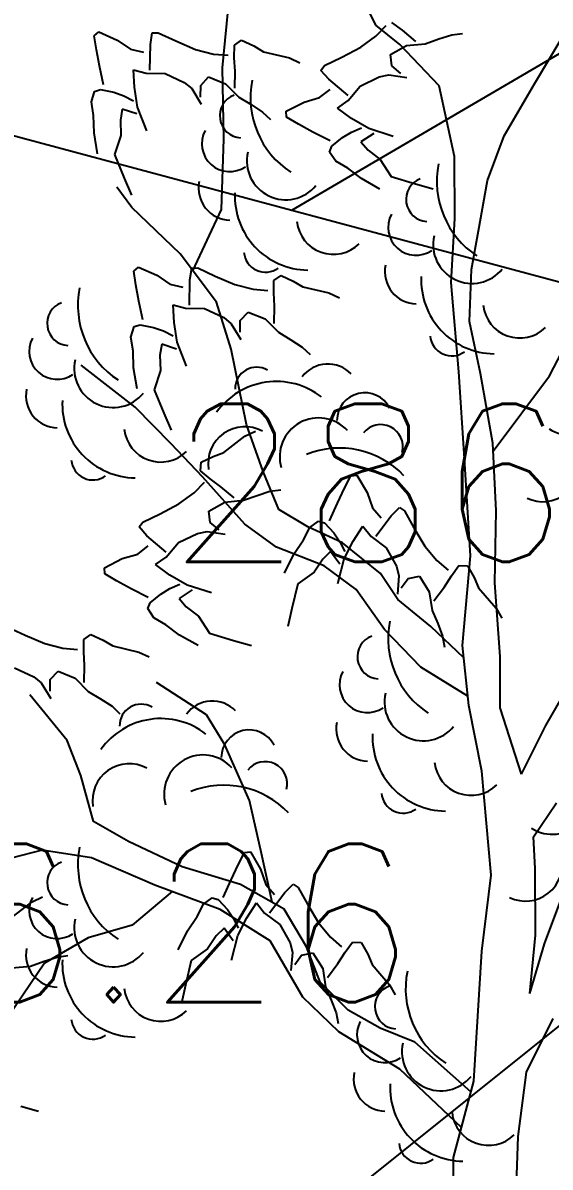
# Model space of a CAD drawing. Header units: millimetres. Extents: x 524954 to 526204, y 9523489 to 9524010.
# Drawn here: x 525906.6 to 525909.94, y 9523719.96 to 9523727.19 of the extents above; entities that cross this region are included whole.
import ezdxf
from ezdxf.enums import TextEntityAlignment as Align

# ---------------------------------------------------------------- set-up
doc = ezdxf.new("R2010")
doc.units = ezdxf.units.MM
doc.header["$PDMODE"] = 32
doc.header["$PDSIZE"] = 0.5
doc.linetypes.add('ACAD_ISO12W100', pattern=[21, 12, -3, 0, -3, 0, -3])
for name, color, linetype in [('Arbre', 34, 'ACAD_ISO12W100'), ('Bati', 6, 'Continuous'), ('Bati_H', 1, 'Continuous'), ('PLUME_4', 3, 'Continuous'), ('TopoAlt', 3, 'Continuous'), ('TOPOJIS', 7, 'Continuous')]:
    doc.layers.add(name, color=color, linetype=linetype)
doc.styles.add('Simplex 1.0', font='Simplex.shx', dxfattribs={"width": 0.99, "height": 1})

# ---------------------------------------------------------------- blocks, each defined once
blk = doc.blocks.new('TCPOINT M')
at = {"color": 0}
blk.add_point((0, 0), dxfattribs=at)
at = {"layer": 'TopoAlt', "style": 'Simplex 1.0', "width": 0.99}
blk.add_attdef('ALT', (0.15, 0.15), '', height=1, dxfattribs=at)
blk = doc.blocks.new('v088')
at = {"linetype": 'Continuous'}
for p, q in [((-1.8059, 9.9306), (-1.7492, 10.4915)), ((-0.8352, 10.1996), (-0.9911, 10.5198)), ((-0.6834, 10.0784), (-0.8352, 10.1996)), ((-0.4354, 9.8162), (-0.6834, 10.0784)), ((0.1676, 9.8288), (0.3358, 10.1122)), ((-1.7966, 9.483), (-1.8059, 9.9306)), ((-0.339, 9.3704), (-0.4354, 9.8162)), ((-0.0246, 9.5014), (0.1676, 9.8288)), ((-1.8121, 9.0349), (-1.7966, 9.483)), ((-0.1306, 9.2193), (-0.0246, 9.5014)), ((-0.337, 8.9787), (-0.339, 9.3704)), ((-0.1861, 8.901), (-0.1306, 9.2193)), ((-2.3783, 9.048), (-2.4742, 9.1766)), ((-2.0737, 8.7558), (-2.3783, 9.048)), ((-1.992, 8.6473), (-1.8121, 9.0349)), ((-0.3597, 8.574), (-0.337, 8.9787)), ((-0.2308, 8.6575), (-0.1861, 8.901)), ((-1.8434, 8.4497), (-2.0737, 8.7558)), ((-0.2426, 8.3277), (-0.2308, 8.6575)), ((-0.3105, 8.0091), (-0.3597, 8.574)), ((-1.7501, 8.1531), (-1.8434, 8.4497)), ((-0.1735, 7.9995), (-0.2426, 8.3277)), ((0.2621, 7.9837), (0.4236, 8.2918)), ((-1.6531, 7.6763), (-1.7501, 8.1531)), ((-2.3581, 7.786), (-2.6995, 8.0525)), ((-0.2742, 7.4626), (-0.3105, 8.0091)), ((-0.0959, 7.5596), (-0.1735, 7.9995)), ((-0.0934, 7.5087), (0.2621, 7.9837)), ((-2.1294, 7.5544), (-2.3581, 7.786)), ((-1.5474, 7.38), (-1.6531, 7.6763)), ((-1.9323, 7.3471), (-2.1294, 7.5544)), ((-0.0745, 7.1309), (-0.0959, 7.5596)), ((-0.2365, 6.8477), (-0.2742, 7.4626)), ((-1.4491, 7.1395), (-1.5474, 7.38)), ((-1.6648, 7.048), (-1.9323, 7.3471)), ((-1.2665, 7.0314), (-1.4491, 7.1395)), ((-0.0837, 6.6768), (-0.0745, 7.1309)), ((-1.4628, 6.9029), (-1.6648, 7.048)), ((-1.0467, 6.9303), (-1.2665, 7.0314)), ((-1.1618, 6.7848), (-1.4628, 6.9029)), ((-0.8063, 6.7363), (-1.0467, 6.9303)), ((-0.2869, 6.2807), (-0.2365, 6.8477)), ((-0.9597, 6.6336), (-1.1618, 6.7848)), ((-0.6972, 6.5707), (-0.8063, 6.7363)), ((-0.0491, 6.2111), (-0.0837, 6.6768)), ((-0.7803, 6.3824), (-0.9597, 6.6336)), ((-0.4884, 6.4009), (-0.6972, 6.5707)), ((-0.5514, 6.1446), (-0.7803, 6.3824)), ((-0.2789, 6.2036), (-0.4884, 6.4009)), ((-0.2479, 5.9022), (-0.2869, 6.2807)), ((-0.0486, 5.8877), (-0.0491, 6.2111)), ((-0.2539, 5.9607), (-0.5514, 6.1446)), ((0.2399, 5.7756), (0.4379, 6.1217)), ((-1.9071, 5.8427), (-2.2223, 6.0475)), ((-2.7868, 5.6812), (-3.0229, 5.9686)), ((-0.1646, 5.4873), (-0.2479, 5.9022)), ((0.0846, 5.4676), (-0.0486, 5.8877)), ((-1.7911, 5.6523), (-1.9071, 5.8427)), ((0.0846, 5.4676), (0.2399, 5.7756)), ((-2.7013, 5.4591), (-2.7868, 5.6812)), ((-1.6346, 5.3011), (-1.7911, 5.6523)), ((-2.6206, 5.1685), (-2.7013, 5.4591)), ((-0.1073, 4.8293), (-0.1646, 5.4873)), ((-1.5592, 4.9668), (-1.6346, 5.3011)), ((0.1613, 5.0712), (0.3061, 5.2857)), ((-2.4003, 5.0425), (-2.6206, 5.1685)), ((0.1717, 4.8724), (0.1613, 5.0712)), ((-2.0611, 4.8817), (-2.4003, 5.0425)), ((-2.9464, 4.9876), (-3.2062, 4.92)), ((-2.6344, 4.9381), (-2.9464, 4.9876)), ((-2.2328, 4.7662), (-2.6344, 4.9381)), ((-1.4917, 4.6586), (-1.5592, 4.9668)), ((-1.6919, 4.7713), (-2.0611, 4.8817)), ((0.1743, 4.4496), (0.1717, 4.8724)), ((-0.1657, 4.3492), (-0.1073, 4.8293)), ((0.2314, 4.3948), (0.3786, 4.7897)), ((-2.1227, 4.7254), (-2.3768, 4.5144)), ((-1.8192, 4.6131), (-2.2328, 4.7662)), ((-1.415, 4.6154), (-1.6919, 4.7713)), ((-1.5041, 4.4145), (-1.8192, 4.6131)), ((-1.2732, 4.3758), (-1.415, 4.6154)), ((-2.3768, 4.5144), (-2.655, 4.434)), ((-2.655, 4.434), (-2.9315, 4.2727)), ((-1.2976, 4.0581), (-1.5041, 4.4145)), ((0.1384, 4.0819), (0.1743, 4.4496)), ((-1.1877, 4.1537), (-1.2732, 4.3758)), ((-0.2169, 3.5272), (-0.1657, 4.3492)), ((0.1384, 4.0819), (0.2314, 4.3948)), ((-2.9315, 4.2727), (-3.209, 3.8627)), ((-1.0099, 3.9771), (-1.1877, 4.1537)), ((-1.0692, 3.839), (-1.2976, 4.0581)), ((-0.8085, 3.8631), (-1.0099, 3.9771)), ((0.1177, 3.584), (0.2848, 3.9233)), ((-0.6849, 3.6045), (-1.0692, 3.839)), ((-0.589, 3.7744), (-0.8085, 3.8631)), ((-0.2343, 3.4611), (-0.589, 3.7744)), ((-0.2941, 3.234), (-0.6849, 3.6045)), ((0.064, 3.1786), (0.1177, 3.584)), ((-0.3436, 3.0457), (-0.2169, 3.5272)), ((0.0445, 2.6247), (0.064, 3.1786)), ((-0.3518, 2.5418), (-0.3436, 3.0457))]:
    blk.add_line(p, q, dxfattribs=at)
at = {"color": 3, "linetype": 'Continuous'}
for p, q in [((-0.8359, 10.1311), (-0.7709, 10.1978)), ((-0.6662, 10.1688), (-0.7348, 10.218)), ((-2.6162, 10.1323), (-2.587, 10.1577)), ((-2.6028, 10.0456), (-2.6162, 10.1323)), ((-2.587, 10.1577), (-2.4712, 10.1066)), ((-2.2608, 10.0773), (-2.2494, 10.1511)), ((-2.2494, 10.1511), (-2.2113, 10.1522)), ((-2.2113, 10.1522), (-2.101, 10.101)), ((-0.9313, 10.0604), (-0.8359, 10.1311)), ((-0.5833, 10.0982), (-0.6662, 10.1688)), ((-0.4378, 10.1134), (-0.3559, 10.1397)), ((-0.3559, 10.1397), (-0.2873, 10.1487)), ((-2.4712, 10.1066), (-2.3879, 10.0492)), ((-2.2643, 9.9167), (-2.2608, 10.0773)), ((-2.101, 10.101), (-1.977, 10.0475)), ((-1.7305, 9.9947), (-1.7301, 10.0737)), ((-1.7301, 10.0737), (-1.6848, 10.1049)), ((-1.6848, 10.1049), (-1.6075, 10.069)), ((-1.6075, 10.069), (-1.5466, 10.0327)), ((-1.0512, 9.9981), (-0.9313, 10.0604)), ((-0.7431, 10.0152), (-0.6418, 10.0712)), ((-0.6418, 10.0712), (-0.5231, 10.0829)), ((-0.5231, 10.0829), (-0.4378, 10.1134)), ((-2.5835, 9.9428), (-2.6028, 10.0456)), ((-2.3879, 10.0492), (-2.3057, 10.0298)), ((-1.977, 10.0475), (-1.8618, 10.0181)), ((-1.8618, 10.0181), (-1.7691, 10.0099)), ((-1.7254, 9.9105), (-1.7305, 9.9947)), ((-1.5466, 10.0327), (-1.3822, 9.9939)), ((-1.3822, 9.9939), (-1.316, 9.9632)), ((-1.1606, 9.945), (-1.0512, 9.9981)), ((-0.7336, 9.9427), (-0.7431, 10.0152)), ((-2.5582, 9.8238), (-2.5835, 9.9428)), ((-2.3678, 9.9191), (-2.2883, 9.8969)), ((-2.3619, 9.8077), (-2.3678, 9.9191)), ((-1.7277, 9.8016), (-1.7254, 9.9105)), ((-1.1838, 9.9148), (-1.1606, 9.945)), ((-1.1339, 9.8592), (-1.1838, 9.9148)), ((-0.677, 9.8958), (-0.7336, 9.9427)), ((-2.2883, 9.8969), (-2.1685, 9.895)), ((-2.1685, 9.895), (-2.0471, 9.8386)), ((-2.0471, 9.8386), (-1.9997, 9.7992)), ((-1.9432, 9.8199), (-1.893, 9.873)), ((-1.893, 9.873), (-1.7856, 9.8299)), ((-1.0116, 9.755), (-1.1339, 9.8592)), ((-0.9342, 9.8156), (-0.8138, 9.874)), ((-0.8138, 9.874), (-0.7533, 9.8858)), ((-0.7533, 9.8858), (-0.6387, 9.8698)), ((-2.634, 9.7155), (-2.6142, 9.7814)), ((-2.6142, 9.7814), (-2.5764, 9.7933)), ((-2.5764, 9.7933), (-2.4916, 9.7768)), ((-2.4916, 9.7768), (-2.4283, 9.7541)), ((-2.3419, 9.6831), (-2.3619, 9.8077)), ((-1.9997, 9.7992), (-1.9397, 9.7002)), ((-1.9438, 9.7464), (-1.9432, 9.8199)), ((-1.7856, 9.8299), (-1.7015, 9.7452)), ((-1.1923, 9.7429), (-1.1254, 9.7944)), ((-1.0114, 9.724), (-0.9342, 9.8156)), ((-2.6206, 9.6288), (-2.634, 9.7155)), ((-2.4283, 9.7541), (-2.3676, 9.7232)), ((-1.7015, 9.7452), (-1.624, 9.6985)), ((-1.624, 9.6985), (-1.5519, 9.6516)), ((-1.4022, 9.6572), (-1.2895, 9.7147)), ((-1.2895, 9.7147), (-1.1923, 9.7429)), ((-1.0789, 9.6763), (-1.0114, 9.724)), ((-2.6175, 9.52), (-2.6206, 9.6288)), ((-2.4395, 9.6694), (-2.4511, 9.6011)), ((-2.3461, 9.6395), (-2.4395, 9.6694)), ((-2.2831, 9.5325), (-2.3419, 9.6831)), ((-1.5519, 9.6516), (-1.5015, 9.6041)), ((-1.401, 9.6186), (-1.4022, 9.6572)), ((-1.3254, 9.5742), (-1.401, 9.6186)), ((-0.9888, 9.6106), (-1.0789, 9.6763)), ((-2.4511, 9.6011), (-2.4483, 9.5032)), ((-1.2335, 9.5242), (-1.3254, 9.5742)), ((-0.9892, 9.5252), (-0.9269, 9.5527)), ((-0.8796, 9.5473), (-0.9888, 9.6106)), ((-0.7257, 9.4976), (-0.8796, 9.5473)), ((-2.5946, 9.3874), (-2.6175, 9.52)), ((-2.4483, 9.5032), (-2.4883, 9.3823)), ((-1.1253, 9.4685), (-1.2335, 9.5242)), ((-1.1132, 9.4352), (-1.0467, 9.4905)), ((-1.0467, 9.4905), (-0.9892, 9.5252)), ((-0.8484, 9.5165), (-0.9306, 9.463)), ((-1.1278, 9.3984), (-1.1132, 9.4352)), ((-0.9306, 9.463), (-0.885, 9.4108)), ((-0.885, 9.4108), (-0.8073, 9.3511)), ((-2.4883, 9.3823), (-2.4269, 9.2344)), ((-1.0892, 9.3413), (-1.1278, 9.3984)), ((-1.0136, 9.2969), (-1.0892, 9.3413)), ((-0.8073, 9.3511), (-0.7389, 9.2437)), ((-0.9273, 9.2307), (-1.0136, 9.2969)), ((-2.4269, 9.2344), (-2.3802, 9.1269)), ((-0.81, 9.1646), (-0.9273, 9.2307)), ((-0.7389, 9.2437), (-0.5855, 9.1979)), ((-0.5855, 9.1979), (-0.4727, 9.1661)), ((-2.3661, 8.6466), (-2.3369, 8.6719)), ((-2.3527, 8.5599), (-2.3661, 8.6466)), ((-2.3369, 8.6719), (-2.2212, 8.6209)), ((-2.2212, 8.6209), (-2.1379, 8.5634)), ((-2.0108, 8.5916), (-1.9993, 8.6654)), ((-1.9993, 8.6654), (-1.9613, 8.6665)), ((-1.9613, 8.6665), (-1.8509, 8.6153)), ((-1.8509, 8.6153), (-1.7269, 8.5617)), ((-1.4801, 8.5879), (-1.4347, 8.6192)), ((-1.4347, 8.6192), (-1.3575, 8.5833)), ((-2.3334, 8.4571), (-2.3527, 8.5599)), ((-2.1379, 8.5634), (-2.0557, 8.544)), ((-2.0143, 8.4309), (-2.0108, 8.5916)), ((-1.7269, 8.5617), (-1.6118, 8.5324)), ((-1.6118, 8.5324), (-1.519, 8.5242)), ((-1.4805, 8.509), (-1.4801, 8.5879)), ((-1.3575, 8.5833), (-1.2966, 8.547)), ((-1.2966, 8.547), (-1.1322, 8.5082)), ((-1.4754, 8.4248), (-1.4805, 8.509)), ((-1.1322, 8.5082), (-1.066, 8.4775)), ((-2.3082, 8.3381), (-2.3334, 8.4571)), ((-2.1178, 8.4334), (-2.0382, 8.4112)), ((-2.1118, 8.322), (-2.1178, 8.4334)), ((-2.0382, 8.4112), (-1.9184, 8.4092)), ((-1.9184, 8.4092), (-1.7971, 8.3529)), ((-1.6931, 8.3341), (-1.643, 8.3873)), ((-1.643, 8.3873), (-1.5356, 8.3441)), ((-1.4776, 8.3159), (-1.4754, 8.4248)), ((-2.0919, 8.1974), (-2.1118, 8.322)), ((-1.7971, 8.3529), (-1.7497, 8.3134)), ((-1.6937, 8.2606), (-1.6931, 8.3341)), ((-1.5356, 8.3441), (-1.4515, 8.2595)), ((-2.384, 8.2298), (-2.3641, 8.2956)), ((-2.3641, 8.2956), (-2.3264, 8.3076)), ((-2.3264, 8.3076), (-2.2415, 8.291)), ((-2.2415, 8.291), (-2.1783, 8.2684)), ((-2.1783, 8.2684), (-2.1175, 8.2375)), ((-1.7497, 8.3134), (-1.6897, 8.2145)), ((-1.4515, 8.2595), (-1.374, 8.2128)), ((-2.3706, 8.1431), (-2.384, 8.2298)), ((-2.1895, 8.1837), (-2.2011, 8.1153)), ((-2.0961, 8.1537), (-2.1895, 8.1837)), ((-2.0331, 8.0467), (-2.0919, 8.1974)), ((-1.374, 8.2128), (-1.3019, 8.1659)), ((-2.3674, 8.0343), (-2.3706, 8.1431)), ((-2.2011, 8.1153), (-2.1982, 8.0174)), ((-1.3019, 8.1659), (-1.2515, 8.1184)), ((-2.3445, 7.9016), (-2.3674, 8.0343)), ((-2.1982, 8.0174), (-2.2383, 7.8966)), ((-2.2383, 7.8966), (-2.1768, 7.7487)), ((-2.1768, 7.7487), (-2.1302, 7.6412)), ((-1.7972, 7.4997), (-1.6632, 7.6026)), ((-1.6632, 7.6026), (-1.5976, 7.6345)), ((-1.9404, 7.4382), (-1.8638, 7.4754)), ((-1.8638, 7.4754), (-1.7972, 7.4997)), ((-1.9448, 7.3833), (-1.9404, 7.4382)), ((-1.8839, 7.3331), (-1.9448, 7.3833)), ((-1.985, 7.2461), (-1.9201, 7.3129)), ((-1.8154, 7.2839), (-1.8839, 7.3331)), ((-1.0336, 7.2746), (-0.9936, 7.3527)), ((-0.9936, 7.3527), (-0.9551, 7.3561)), ((-0.9551, 7.3561), (-0.8913, 7.2468)), ((-2.0805, 7.1754), (-1.985, 7.2461)), ((-1.7325, 7.2133), (-1.8154, 7.2839)), ((-1.587, 7.2285), (-1.5051, 7.2548)), ((-1.5051, 7.2548), (-1.4365, 7.2638)), ((-1.0783, 7.18), (-1.0336, 7.2746)), ((-0.8913, 7.2468), (-0.8575, 7.1514)), ((-2.2004, 7.1132), (-2.0805, 7.1754)), ((-1.8923, 7.1303), (-1.791, 7.1862)), ((-1.791, 7.1862), (-1.6722, 7.1979)), ((-1.6722, 7.1979), (-1.587, 7.2285)), ((-1.1277, 7.0688), (-1.0783, 7.18)), ((-2.3098, 7.06), (-2.2004, 7.1132)), ((-1.8828, 7.0578), (-1.8923, 7.1303)), ((-0.8575, 7.1514), (-0.8023, 7.0875)), ((-0.8351, 6.9716), (-0.7381, 7.0997)), ((-0.7381, 7.0997), (-0.6855, 7.1528)), ((-0.6855, 7.1528), (-0.654, 7.1313)), ((-0.654, 7.1313), (-0.5947, 7.0251)), ((-2.333, 7.0298), (-2.3098, 7.06)), ((-2.283, 6.9743), (-2.333, 7.0298)), ((-1.8262, 7.0109), (-1.8828, 7.0578)), ((-1.2925, 6.9474), (-1.2526, 7.0255)), ((-1.2526, 7.0255), (-1.1978, 7.0672)), ((-1.1978, 7.0672), (-1.1602, 7.0548)), ((-1.1602, 7.0548), (-1.1012, 6.9916)), ((-0.978, 6.9406), (-0.9175, 7.0343)), ((-0.9175, 7.0343), (-0.8661, 6.9697)), ((-0.5947, 7.0251), (-0.5257, 6.909)), ((-2.1607, 6.8701), (-2.283, 6.9743)), ((-2.0833, 6.9307), (-1.963, 6.9891)), ((-1.963, 6.9891), (-1.9025, 7.0009)), ((-1.9025, 7.0009), (-1.7879, 6.9849)), ((-1.3538, 6.8575), (-1.2925, 6.9474)), ((-1.1012, 6.9916), (-1.0633, 6.9361)), ((-0.8661, 6.9697), (-0.7702, 6.8978)), ((-2.3415, 6.858), (-2.2745, 6.9095)), ((-2.1606, 6.8391), (-2.0833, 6.9307)), ((-1.122, 6.8741), (-1.1715, 6.8255)), ((-1.0639, 6.7951), (-1.122, 6.8741)), ((-1.0633, 6.9361), (-1.0322, 6.8755)), ((-1.0349, 6.828), (-0.978, 6.9406)), ((-0.7702, 6.8978), (-0.705, 6.781)), ((-0.5257, 6.909), (-0.4496, 6.8178)), ((-2.5514, 6.7723), (-2.4387, 6.8298)), ((-2.4387, 6.8298), (-2.3415, 6.858)), ((-2.228, 6.7914), (-2.1606, 6.8391)), ((-1.413, 6.7366), (-1.3538, 6.8575)), ((-1.1715, 6.8255), (-1.2266, 6.7446)), ((-1.0757, 6.6715), (-1.0349, 6.828)), ((-0.4496, 6.8178), (-0.3793, 6.7567)), ((-2.5502, 6.7337), (-2.5514, 6.7723)), ((-2.4746, 6.6893), (-2.5502, 6.7337)), ((-2.1379, 6.7256), (-2.228, 6.7914)), ((-2.0288, 6.6624), (-2.1379, 6.7256)), ((-1.2266, 6.7446), (-1.3299, 6.6702)), ((-0.705, 6.781), (-0.6897, 6.7213)), ((-0.357, 6.7218), (-0.3104, 6.7855)), ((-0.3104, 6.7855), (-0.2553, 6.7842)), ((-0.2553, 6.7842), (-0.2138, 6.7099)), ((-2.3827, 6.6392), (-2.4746, 6.6893)), ((-2.1384, 6.6402), (-2.076, 6.6678)), ((-1.8748, 6.6127), (-2.0288, 6.6624)), ((-1.3299, 6.6702), (-1.3669, 6.5144)), ((-0.6897, 6.7213), (-0.6991, 6.6059)), ((-0.6753, 6.6457), (-0.6318, 6.7049)), ((-0.6318, 6.7049), (-0.56, 6.7185)), ((-0.56, 6.7185), (-0.4983, 6.6206)), ((-0.4022, 6.6506), (-0.357, 6.7218)), ((-0.2138, 6.7099), (-0.1857, 6.6447)), ((-2.2745, 6.5836), (-2.3827, 6.6392)), ((-2.2624, 6.5503), (-2.1959, 6.6055)), ((-2.1959, 6.6055), (-2.1384, 6.6402)), ((-1.9976, 6.6315), (-2.0798, 6.5781)), ((-0.4983, 6.6206), (-0.4798, 6.5027)), ((-0.4679, 6.5637), (-0.4022, 6.6506)), ((-0.1857, 6.6447), (-0.0753, 6.5169)), ((-2.2769, 6.5134), (-2.2624, 6.5503)), ((-2.2384, 6.4564), (-2.2769, 6.5134)), ((-2.0798, 6.5781), (-2.0342, 6.5259)), ((-2.0342, 6.5259), (-1.9565, 6.4662)), ((-1.3669, 6.5144), (-1.3922, 6.3999)), ((-0.0753, 6.5169), (-0.0397, 6.4532)), ((-2.1628, 6.412), (-2.2384, 6.4564)), ((-1.9565, 6.4662), (-1.8881, 6.3588)), ((-0.4798, 6.5027), (-0.4444, 6.4194)), ((-3.1633, 6.397), (-3.053, 6.3458)), ((-2.0765, 6.3457), (-2.1628, 6.412)), ((-0.4444, 6.4194), (-0.4135, 6.3391)), ((-3.053, 6.3458), (-2.929, 6.2922)), ((-2.929, 6.2922), (-2.8139, 6.2629)), ((-2.6826, 6.2395), (-2.6821, 6.3185)), ((-2.6821, 6.3185), (-2.6368, 6.3497)), ((-2.6368, 6.3497), (-2.5596, 6.3138)), ((-2.5596, 6.3138), (-2.4986, 6.2775)), ((-1.9592, 6.2797), (-2.0765, 6.3457)), ((-1.8881, 6.3588), (-1.7347, 6.313)), ((-1.7347, 6.313), (-1.6219, 6.2812)), ((-0.4135, 6.3391), (-0.4006, 6.2711)), ((-2.8139, 6.2629), (-2.7211, 6.2547)), ((-2.6774, 6.1553), (-2.6826, 6.2395)), ((-2.4986, 6.2775), (-2.3343, 6.2387)), ((-2.3343, 6.2387), (-2.2681, 6.208)), ((-2.6797, 6.0464), (-2.6774, 6.1553)), ((-3.1205, 6.1398), (-2.9991, 6.0834)), ((-2.9991, 6.0834), (-2.9517, 6.044)), ((-2.8952, 6.0647), (-2.845, 6.1178)), ((-2.845, 6.1178), (-2.7377, 6.0747)), ((-2.7377, 6.0747), (-2.6536, 5.99)), ((-2.9517, 6.044), (-2.8917, 5.945)), ((-2.8958, 5.9912), (-2.8952, 6.0647)), ((-2.6536, 5.99), (-2.576, 5.9433)), ((-2.576, 5.9433), (-2.5039, 5.8964)), ((-2.5039, 5.8964), (-2.4536, 5.8489)), ((-1.7068, 4.8945), (-1.6668, 4.9726)), ((-1.6668, 4.9726), (-1.6283, 4.976)), ((-1.6283, 4.976), (-1.5645, 4.8667)), ((-1.7514, 4.7999), (-1.7068, 4.8945)), ((-1.5645, 4.8667), (-1.5307, 4.7714)), ((-1.8008, 4.6887), (-1.7514, 4.7999)), ((-1.4112, 4.7196), (-1.3587, 4.7727)), ((-1.3587, 4.7727), (-1.3272, 4.7513)), ((-1.5307, 4.7714), (-1.4755, 4.7074)), ((-1.5083, 4.5916), (-1.4112, 4.7196)), ((-1.3272, 4.7513), (-1.2679, 4.6451)), ((-3.1435, 4.5571), (-3.0095, 4.66)), ((-3.0095, 4.66), (-2.9439, 4.6918)), ((-1.9657, 4.5674), (-1.9257, 4.6454)), ((-1.9257, 4.6454), (-1.871, 4.6871)), ((-1.871, 4.6871), (-1.8334, 4.6747)), ((-1.8334, 4.6747), (-1.7744, 4.6115)), ((-1.6512, 4.5605), (-1.5907, 4.6542)), ((-1.5907, 4.6542), (-1.5392, 4.5896)), ((-1.2679, 4.6451), (-1.1988, 4.529)), ((-2.0269, 4.4774), (-1.9657, 4.5674)), ((-1.7744, 4.6115), (-1.7365, 4.5561)), ((-1.7365, 4.5561), (-1.7054, 4.4954)), ((-1.7081, 4.4479), (-1.6512, 4.5605)), ((-1.5392, 4.5896), (-1.4434, 4.5178)), ((-1.7952, 4.494), (-1.8447, 4.4455)), ((-1.7371, 4.415), (-1.7952, 4.494)), ((-1.4434, 4.5178), (-1.3781, 4.401)), ((-1.1988, 4.529), (-1.1228, 4.4377)), ((-2.0862, 4.3565), (-2.0269, 4.4774)), ((-1.8447, 4.4455), (-1.8998, 4.3645)), ((-1.7488, 4.2914), (-1.7081, 4.4479)), ((-1.1228, 4.4377), (-1.0524, 4.3767)), ((-1.8998, 4.3645), (-2.0031, 4.2901)), ((-1.3781, 4.401), (-1.3629, 4.3412)), ((-1.3629, 4.3412), (-1.3723, 4.2259)), ((-1.3049, 4.3248), (-1.2331, 4.3384)), ((-1.2331, 4.3384), (-1.1715, 4.2405)), ((-1.0754, 4.2705), (-1.0302, 4.3418)), ((-1.0302, 4.3418), (-0.9835, 4.4054)), ((-0.9835, 4.4054), (-0.9285, 4.4041)), ((-0.9285, 4.4041), (-0.8869, 4.3298)), ((-3.0186, 4.2553), (-2.9333, 4.2859)), ((-2.9333, 4.2859), (-2.8514, 4.3121)), ((-2.8514, 4.3121), (-2.7828, 4.3211)), ((-2.0031, 4.2901), (-2.0401, 4.1343)), ((-1.3485, 4.2656), (-1.3049, 4.3248)), ((-1.1411, 4.1837), (-1.0754, 4.2705)), ((-0.8869, 4.3298), (-0.8589, 4.2646)), ((-3.1373, 4.2436), (-3.0186, 4.2553)), ((-1.1715, 4.2405), (-1.153, 4.1227)), ((-0.8589, 4.2646), (-0.7485, 4.1368)), ((-2.0401, 4.1343), (-2.0653, 4.0199)), ((-1.153, 4.1227), (-1.1176, 4.0393)), ((-0.7485, 4.1368), (-0.7129, 4.0731)), ((-1.1176, 4.0393), (-1.0867, 3.9591)), ((-1.0867, 3.9591), (-1.0738, 3.891)), ((-3.081, 3.3703), (-2.9682, 3.3386))]:
    blk.add_line(p, q, dxfattribs=at)
for centre, major_axis, start_param, end_param in [((-1.0632, 9.7428), (0.3995, 0.3995), 2.158504, 3.344219), ((-1.6825, 9.6282), (-0.099, 0.099), -0.421529, 2.292047), ((-1.7599, 9.4514), (-0.1246, 0.1246), 0.293965, 2.957824), ((-1.4053, 9.3432), (0.1741, 0.1741), 2.133893, 4.816631), ((0.1148, 9.2139), (-0.3995, 0.3995), 0.587708, 1.773422), ((-1.7527, 9.1724), (-0.1445, 0.1445), 0.590553, 2.325666), ((-0.5045, 9.0993), (0.099, 0.099), 1.149268, 3.862844), ((-1.2605, 9.1191), (0.3298, 0.3298), 2.307735, 3.914618), ((-0.5819, 8.9225), (0.1246, 0.1246), 1.864761, 4.52862), ((-1.1039, 8.9843), (0.1641, 0.1641), 2.463212, 4.701636), ((-0.2273, 8.8143), (0.1741, 0.1741), 2.133893, 4.816631), ((-1.5338, 8.7756), (0.0964, 0.0964), 2.435534, 4.557933), ((-0.5746, 8.6435), (0.1445, 0.1445), 2.161349, 3.896462), ((-0.0825, 8.5902), (0.3298, 0.3298), 2.307735, 3.914618), ((-2.1547, 8.4302), (0.3995, 0.3995), 2.158504, 3.344219), ((-2.774, 8.3155), (-0.099, 0.099), -0.421529, 2.292047), ((0.0741, 8.4554), (0.1641, 0.1641), 2.463212, 4.701636), ((-2.8514, 8.1388), (-0.1246, 0.1246), 0.293965, 2.957824), ((-0.3558, 8.2467), (0.0964, 0.0964), 2.435534, 4.557933), ((-2.4968, 8.0306), (0.1741, 0.1741), 2.133893, 4.816631), ((-1.5891, 7.9031), (0.0964, 0.0964), 0.254619, 2.377018), ((-1.1385, 7.8551), (-0.1445, 0.1445), 4.692823, 6.427936), ((-1.4642, 7.4823), (0.3298, 0.3298), 0.12682, 1.733702), ((0.391, 7.858), (0.1741, 0.1741), 3.363922, 6.046661), ((-2.8441, 7.8598), (-0.1445, 0.1445), 0.590553, 2.325666), ((-0.9057, 7.7012), (0.1246, 0.1246), 5.967031, 8.63089), ((-2.352, 7.8064), (0.3298, 0.3298), 2.307735, 3.914618), ((-1.1975, 7.4726), (-0.1741, 0.1741), 4.665366, 7.348105), ((-1.6643, 7.4312), (-0.1641, 0.1641), -1.288499, 0.949924), ((-0.8052, 7.5365), (-0.099, 0.099), 3.680741, 6.394318), ((-2.1954, 7.6717), (0.1641, 0.1641), 2.463212, 4.701636), ((-1.0661, 6.9632), (-0.3995, 0.3995), 4.689978, 5.875693), ((-2.6253, 7.463), (0.0964, 0.0964), 2.435534, 4.557933), ((0.2207, 7.4214), (0.1641, 0.1641), 3.478918, 5.717341), ((-0.1929, 6.3242), (-0.3995, 0.3995), 0.587708, 1.773422), ((-0.8122, 6.2095), (-0.099, 0.099), -0.421529, 2.292047), ((-0.8896, 6.0328), (0.1246, 0.1246), 1.864761, 4.52862), ((-1.8693, 5.7251), (0.1445, 0.1445), 6.263619, 7.998733), ((-0.535, 5.9246), (0.1741, 0.1741), 2.133893, 4.816631), ((-2.32, 5.773), (0.0964, 0.0964), 0.254619, 2.377018), ((-2.1951, 5.3523), (0.3298, 0.3298), 0.12682, 1.733702), ((-0.8824, 5.7538), (-0.1445, 0.1445), 0.590553, 2.325666), ((-1.6366, 5.5711), (-0.1246, 0.1246), 4.396235, 7.060094), ((-0.3902, 5.7004), (0.3298, 0.3298), 2.307735, 3.914618), ((-1.9284, 5.3425), (0.1741, 0.1741), 6.236163, 8.918901), ((-2.3952, 5.3012), (-0.1641, 0.1641), -1.288499, 0.949924), ((-1.536, 5.4064), (0.099, 0.099), 5.251538, 7.965114), ((-0.2336, 5.5657), (-0.1641, 0.1641), 0.892416, 3.130839), ((-1.7969, 4.8332), (0.3995, 0.3995), 6.260774, 7.446489), ((0.2804, 5.3337), (0.1741, 0.1741), 3.363922, 6.046661), ((-0.6635, 5.357), (0.0964, 0.0964), 2.435534, 4.557933), ((-2.1547, 4.8961), (-0.3995, 0.3995), 0.587708, 1.773422), ((0.1101, 4.8971), (-0.1641, 0.1641), 1.908121, 4.146545), ((-2.774, 4.7815), (-0.099, 0.099), -0.421529, 2.292047), ((-2.8514, 4.6047), (-0.1246, 0.1246), 0.293965, 2.957824), ((-2.4968, 4.4965), (0.1741, 0.1741), 2.133893, 4.816631), ((-2.8441, 4.3258), (-0.1445, 0.1445), 0.590553, 2.325666), ((-2.352, 4.2724), (0.3298, 0.3298), 2.307735, 3.914618), ((-0.0823, 4.1124), (0.3995, 0.3995), 2.158504, 3.344219), ((-0.7016, 3.9977), (0.099, 0.099), 1.149268, 3.862844), ((-2.1954, 4.1377), (0.1641, 0.1641), 2.463212, 4.701636), ((-2.6253, 3.929), (0.0964, 0.0964), 2.435534, 4.557933), ((-0.779, 3.821), (0.1246, 0.1246), 1.864761, 4.52862), ((-0.4244, 3.7128), (0.1741, 0.1741), 2.133893, 4.816631), ((-0.7718, 3.542), (-0.1445, 0.1445), 0.590553, 2.325666), ((-0.2796, 3.4886), (0.3298, 0.3298), 2.307735, 3.914618), ((-0.1231, 3.3539), (0.1641, 0.1641), 2.463212, 4.701636), ((-0.5529, 3.1452), (0.0964, 0.0964), 2.435534, 4.557933)]:
    blk.add_ellipse(centre, major_axis=major_axis, ratio=1, start_param=start_param, end_param=end_param, dxfattribs=at)

msp = doc.modelspace()

# ---------------------------------------------------------------- hatches: boundary and pattern name
at = {"layer": 'Bati_H'}
h = msp.add_hatch(dxfattribs=at)
h.set_pattern_fill('_U', color=256, scale=2, angle=210.34413, style=0, pattern_type=0)
h.set_pattern_definition([(210.344134748, (0, 0), (1.01038508956, -1.7260133171), [])])
h.paths.add_polyline_path([(525935.3297, 9523734.7279), (525907.6725, 9523741.9608), (525906.0073, 9523742.3963), (525905.5279, 9523740.7543), (525901.4467, 9523741.794), (525898.4694, 9523730.5407), (525902.5967, 9523729.6638), (525902.1229, 9523727.6608), (525931.0439, 9523719.9113), (525931.4285, 9523719.8107)])

# ---------------------------------------------------------------- linework, layer by layer
at = {"layer": 'Bati', "flags": 128}
msp.add_lwpolyline([(525935.3297, 9523734.7279), (525907.6725, 9523741.9608), (525906.0073, 9523742.3963), (525905.5279, 9523740.7543), (525901.4467, 9523741.794), (525898.4694, 9523730.5407), (525902.5967, 9523729.6638), (525902.1229, 9523727.6608), (525931.0439, 9523719.9113), (525931.4285, 9523719.8107)], close=True, dxfattribs=at)
at = {"layer": 'PLUME_4'}
msp.add_lwpolyline([(525963.3266, 9523756.8203), (525953.5351, 9523753.5989), (525953.5351, 9523753.5989), (525944.8502, 9523748.9543), (525937.8069, 9523742.4242), (525931.7973, 9523735.4683), (525931.2986, 9523735.4319), (525924.7904, 9523728.4396), (525915.4976, 9523725.2546), (525907.9192, 9523719.1868), (525907.9192, 9523719.1868), (525898.59, 9523716.5005), (525889.2972, 9523713.3156), (525881.0382, 9523709.7047), (525880.5759, 9523709.1697), (525872.8883, 9523704.5979)], dxfattribs=at)
msp.add_lwpolyline([(525963.3266, 9523756.8203), (525953.5351, 9523753.5989), (525953.5351, 9523753.5989), (525944.8502, 9523748.9543), (525937.8069, 9523742.4242), (525931.7973, 9523735.4683), (525931.2986, 9523735.4319), (525924.7904, 9523728.4396), (525915.4976, 9523725.2546), (525907.9192, 9523719.1868), (525907.9192, 9523719.1868), (525898.59, 9523716.5005), (525889.2972, 9523713.3156), (525881.0382, 9523709.7047), (525880.5759, 9523709.1697), (525872.8883, 9523704.5979)], dxfattribs=at)

# ---------------------------------------------------------------- block references
at = {"layer": 'Arbre'}
msp.add_blockref('v088', (525909.672, 9523716.972), dxfattribs=at)
at = {"layer": 'TOPOJIS'}
ref = msp.add_blockref('TCPOINT M', (525912.2329, 9523723.7307, 286.21), dxfattribs=at)
ref.add_attrib('ALT', '286.21', dxfattribs={"layer": 'TopoAlt', "height": 1, "style": 'Simplex 1.0', "width": 0.99}).set_placement((525912.1829, 9523723.7807, 286.21), align=Align.RIGHT)
ref = msp.add_blockref('TCPOINT M', (525904.3707, 9523720.9488, 286.26), dxfattribs=at)
ref.add_attrib('ALT', '286.26', (525904.4207, 9523720.9988, 286.26), dxfattribs={"layer": 'TopoAlt', "height": 1, "style": 'Simplex 1.0', "width": 0.99})

doc.saveas('drawing.dxf')
